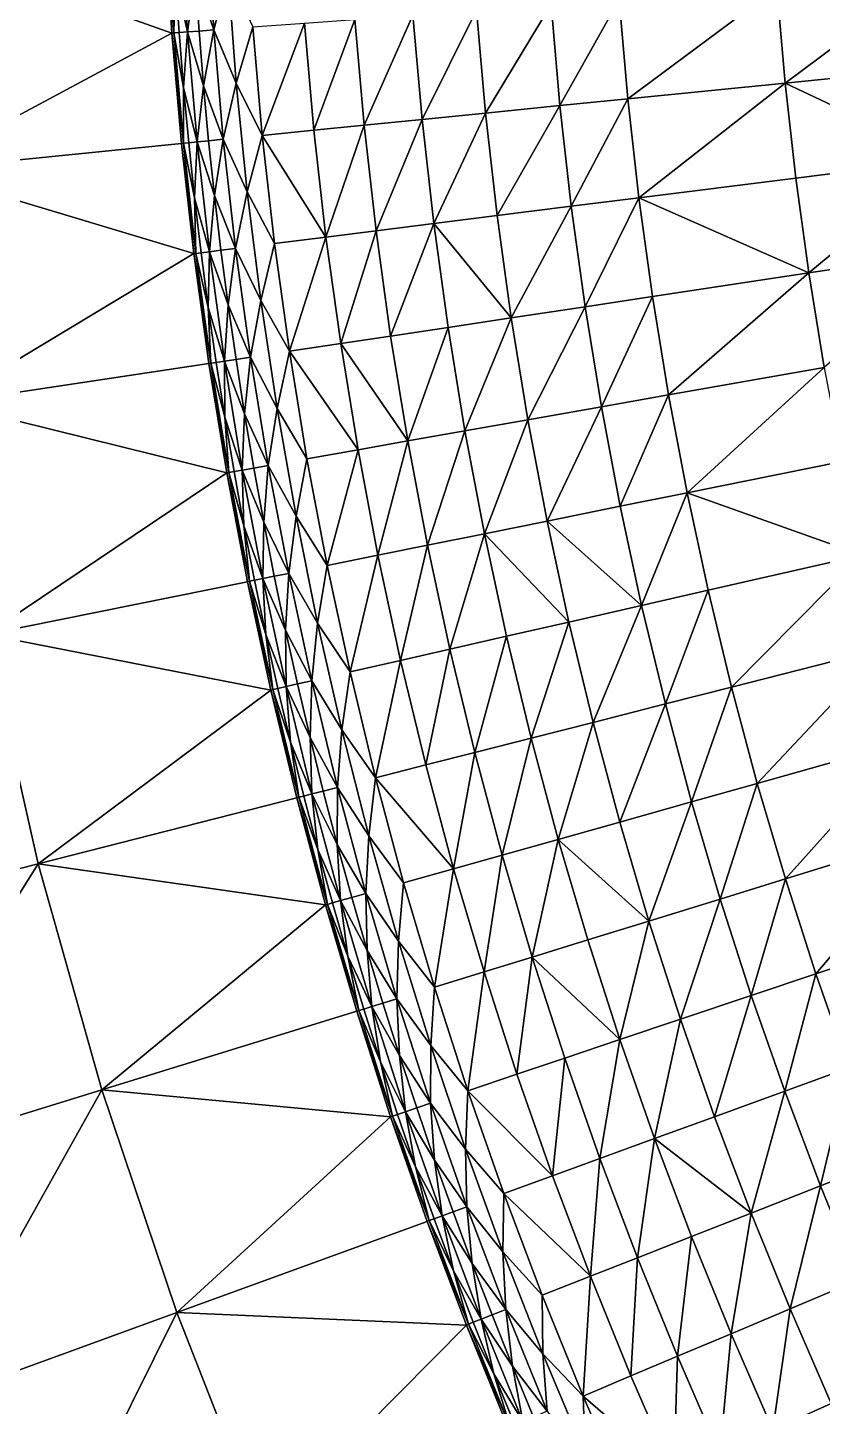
# Model space of a CAD drawing. Header units: millimetres. Extents: x -3250 to 8000, y -3250 to 3250.
# Drawn here: x -2574 to -2127, y -959 to -184 of the extents above; entities that cross this region are included whole.
import ezdxf

# ---------------------------------------------------------------- set-up
doc = ezdxf.new("R2010")
doc.units = ezdxf.units.MM
doc.header["$MEASUREMENT"] = 0
doc.layers.add('MESH_3D', color=2, linetype='CONTINUOUS')

msp = doc.modelspace()

# ---------------------------------------------------------------- linework, layer by layer
at = {"layer": 'MESH_3D'}
for points in [[(2150.48, 2436.79, 32500), (-3128.53, 880.23, 32500), (-2326.57, -2269.27, 32500)], [(2150.48, 2436.79, 32500), (-2326.57, -2269.27, 32500), (3105.61, 957.95, 32500)], [(3105.61, 957.95, 32500), (-2326.57, -2269.27, 32500), (-1962.36, -2590.68, 32500)], [(-3128.53, 880.23, 32500), (-2436.79, -2150.48, 32500), (-2326.57, -2269.27, 32500)], [(-3128.53, 880.23, 32500), (-2638.8, -1897.17, 32500), (-2436.79, -2150.48, 32500)], [(-2479.73, -154.77, -138.74), (-2473.18, -123.43, -171.85), (-2469.34, -185.05, -171.85)], [(-2461.28, -153.62, -205.25), (-2469.34, -185.05, -171.85), (-2473.18, -123.43, -171.85)], [(-2646.71, -132.09, 24200), (-2496.89, -124.61, 24000), (-2493.01, -186.83, 24000)], [(-2491.83, -186.74, -38.42), (-2496.89, -124.61), (-2495.71, -124.56, -38.42)], [(-2491.83, -186.74, -38.42), (-2493.01, -186.83), (-2496.89, -124.61)], [(-2496.89, -124.61, 24000), (-2496.89, -124.61), (-2493.01, -186.83)], [(-2493.01, -186.83, 24000), (-2496.89, -124.61, 24000), (-2493.01, -186.83)], [(-2491.01, -155.47, -71.93), (-2491.83, -186.74, -38.42), (-2495.71, -124.56, -38.42)], [(-2491.01, -155.47, -71.93), (-2488.03, -124.17, -105.25), (-2484.16, -186.16, -105.25)], [(-2479.73, -154.77, -138.74), (-2484.16, -186.16, -105.25), (-2488.03, -124.17, -105.25)], [(-2636.83, -263.85, 24200), (-2646.71, -132.09, 24200), (-2493.01, -186.83, 24000)], [(-2477.61, -185.67, -138.74), (-2484.16, -186.16, -105.25), (-2479.73, -154.77, -138.74)], [(-2477.61, -185.67, -138.74), (-2479.73, -154.77, -138.74), (-2469.34, -185.05, -171.85)], [(-2456.68, -214.93, -205.25), (-2469.34, -185.05, -171.85), (-2461.28, -153.62, -205.25)], [(-2456.68, -214.93, -205.25), (-2461.28, -153.62, -205.25), (-2447.36, -183.4, -238.11)], [(-2147.94, -214.93, -630.5), (-2152.64, -161.32, -630.5), (-2067.58, -154.94, -698.41)], [(-2147.94, -214.93, -630.5), (-2067.58, -154.94, -698.41), (-2063.07, -206.44, -698.41)], [(-2488.88, -186.52, -71.93), (-2491.83, -186.74, -38.42), (-2491.01, -155.47, -71.93)], [(-2488.88, -186.52, -71.93), (-2491.01, -155.47, -71.93), (-2484.16, -186.16, -105.25)], [(-2236.46, -223.79, -547.31), (-2241.34, -167.97, -547.31), (-2152.64, -161.32, -630.5)], [(-2236.46, -223.79, -547.31), (-2152.64, -161.32, -630.5), (-2147.94, -214.93, -630.5)], [(-2274.58, -227.61, -506.08), (-2279.55, -170.83, -506.08), (-2241.34, -167.97, -547.31)], [(-2274.58, -227.61, -506.08), (-2241.34, -167.97, -547.31), (-2236.46, -223.79, -547.31)], [(-2384.72, -238.63, -355.73), (-2389.93, -179.1, -355.73), (-2357.32, -176.66, -406.77)], [(-2384.72, -238.63, -355.73), (-2357.32, -176.66, -406.77), (-2352.18, -235.37, -406.77)], [(-2352.18, -235.37, -406.77), (-2357.32, -176.66, -406.77), (-2321.43, -173.97, -455.71)], [(-2352.18, -235.37, -406.77), (-2321.43, -173.97, -455.71), (-2316.37, -231.79, -455.71)], [(-2316.37, -231.79, -455.71), (-2321.43, -173.97, -455.71), (-2279.55, -170.83, -506.08)], [(-2316.37, -231.79, -455.71), (-2279.55, -170.83, -506.08), (-2274.58, -227.61, -506.08)], [(-2475.1, -216.54, -138.74), (-2484.16, -186.16, -105.25), (-2477.61, -185.67, -138.74)], [(-2475.1, -216.54, -138.74), (-2477.61, -185.67, -138.74), (-2469.34, -185.05, -171.85)], [(-2475.1, -216.54, -138.74), (-2469.34, -185.05, -171.85), (-2463.96, -246.56, -171.85)], [(-2456.68, -214.93, -205.25), (-2463.96, -246.56, -171.85), (-2469.34, -185.05, -171.85)], [(-2456.68, -214.93, -205.25), (-2447.36, -183.4, -238.11), (-2442.03, -244.36, -238.11)], [(-2442.03, -244.36, -238.11), (-2447.36, -183.4, -238.11), (-2418.25, -181.22, -303.82)], [(-2442.03, -244.36, -238.11), (-2418.25, -181.22, -303.82), (-2412.98, -241.46, -303.82)], [(-2412.98, -241.46, -303.82), (-2418.25, -181.22, -303.82), (-2389.93, -179.1, -355.73)], [(-2412.98, -241.46, -303.82), (-2389.93, -179.1, -355.73), (-2384.72, -238.63, -355.73)], [(-2636.83, -263.85, 24200), (-2493.01, -186.83, 24000), (-2487.58, -248.92, 24000)], [(-2486.4, -248.8, -38.42), (-2493.01, -186.83), (-2491.83, -186.74, -38.42)], [(-2486.4, -248.8, -38.42), (-2487.58, -248.92), (-2493.01, -186.83)], [(-2487.58, -248.92, 24000), (-2493.01, -186.83), (-2487.58, -248.92)], [(-2487.58, -248.92, 24000), (-2493.01, -186.83, 24000), (-2493.01, -186.83)], [(-2486.36, -217.53, -71.93), (-2491.83, -186.74, -38.42), (-2488.88, -186.52, -71.93)], [(-2486.36, -217.53, -71.93), (-2486.4, -248.8, -38.42), (-2491.83, -186.74, -38.42)], [(-2486.36, -217.53, -71.93), (-2488.88, -186.52, -71.93), (-2484.16, -186.16, -105.25)], [(-2486.36, -217.53, -71.93), (-2484.16, -186.16, -105.25), (-2478.74, -248.04, -105.25)], [(-2475.1, -216.54, -138.74), (-2478.74, -248.04, -105.25), (-2484.16, -186.16, -105.25)], [(-2147.94, -214.93, -630.5), (-2063.07, -206.44, -698.41), (-2057.28, -257.81, -698.41)], [(-2472.21, -247.38, -138.74), (-2478.74, -248.04, -105.25), (-2475.1, -216.54, -138.74)], [(-2472.21, -247.38, -138.74), (-2475.1, -216.54, -138.74), (-2463.96, -246.56, -171.85)], [(-2450.56, -276.11, -205.25), (-2463.96, -246.56, -171.85), (-2456.68, -214.93, -205.25)], [(-2450.56, -276.11, -205.25), (-2456.68, -214.93, -205.25), (-2442.03, -244.36, -238.11)], [(-2230.18, -279.48, -547.31), (-2236.46, -223.79, -547.31), (-2147.94, -214.93, -630.5)], [(-2230.18, -279.48, -547.31), (-2147.94, -214.93, -630.5), (-2141.92, -268.42, -630.5)], [(-2141.92, -268.42, -630.5), (-2147.94, -214.93, -630.5), (-2057.28, -257.81, -698.41)], [(-2483.45, -248.51, -71.93), (-2486.4, -248.8, -38.42), (-2486.36, -217.53, -71.93)], [(-2483.45, -248.51, -71.93), (-2486.36, -217.53, -71.93), (-2478.74, -248.04, -105.25)], [(-2268.2, -284.24, -506.08), (-2274.58, -227.61, -506.08), (-2236.46, -223.79, -547.31)], [(-2268.2, -284.24, -506.08), (-2236.46, -223.79, -547.31), (-2230.18, -279.48, -547.31)], [(-2345.58, -293.94, -406.77), (-2352.18, -235.37, -406.77), (-2316.37, -231.79, -455.71)], [(-2345.58, -293.94, -406.77), (-2316.37, -231.79, -455.71), (-2309.87, -289.46, -455.71)], [(-2309.87, -289.46, -455.71), (-2316.37, -231.79, -455.71), (-2274.58, -227.61, -506.08)], [(-2309.87, -289.46, -455.71), (-2274.58, -227.61, -506.08), (-2268.2, -284.24, -506.08)], [(-2406.21, -301.54, -303.82), (-2412.98, -241.46, -303.82), (-2384.72, -238.63, -355.73)], [(-2406.21, -301.54, -303.82), (-2384.72, -238.63, -355.73), (-2378.03, -298.01, -355.73)], [(-2378.03, -298.01, -355.73), (-2384.72, -238.63, -355.73), (-2352.18, -235.37, -406.77)], [(-2378.03, -298.01, -355.73), (-2352.18, -235.37, -406.77), (-2345.58, -293.94, -406.77)], [(-2480.16, -279.45, -71.93), (-2483.45, -248.51, -71.93), (-2478.74, -248.04, -105.25)], [(-2480.16, -279.45, -71.93), (-2478.74, -248.04, -105.25), (-2471.79, -309.76, -105.25)], [(-2468.93, -278.18, -138.74), (-2478.74, -248.04, -105.25), (-2472.21, -247.38, -138.74)], [(-2468.93, -278.18, -138.74), (-2471.79, -309.76, -105.25), (-2478.74, -248.04, -105.25)], [(-2468.93, -278.18, -138.74), (-2472.21, -247.38, -138.74), (-2463.96, -246.56, -171.85)], [(-2468.93, -278.18, -138.74), (-2463.96, -246.56, -171.85), (-2457.04, -307.91, -171.85)], [(-2450.56, -276.11, -205.25), (-2457.04, -307.91, -171.85), (-2463.96, -246.56, -171.85)], [(-2450.56, -276.11, -205.25), (-2442.03, -244.36, -238.11), (-2435.18, -305.17, -238.11)], [(-2442.03, -244.36, -238.11), (-2412.98, -241.46, -303.82), (-2406.21, -301.54, -303.82)], [(-2435.18, -305.17, -238.11), (-2442.03, -244.36, -238.11), (-2406.21, -301.54, -303.82)], [(-2636.83, -263.85, 24200), (-2487.58, -248.92, 24000), (-2480.6, -310.86, 24000)], [(-2486.4, -248.8, -38.42), (-2480.6, -310.86), (-2487.58, -248.92)], [(-2480.6, -310.86, 24000), (-2487.58, -248.92), (-2480.6, -310.86)], [(-2480.6, -310.86, 24000), (-2487.58, -248.92, 24000), (-2487.58, -248.92)], [(-2480.16, -279.45, -71.93), (-2486.4, -248.8, -38.42), (-2483.45, -248.51, -71.93)], [(-2479.43, -310.71, -38.42), (-2480.6, -310.86), (-2486.4, -248.8, -38.42)], [(-2480.16, -279.45, -71.93), (-2479.43, -310.71, -38.42), (-2486.4, -248.8, -38.42)], [(-2134.56, -321.73, -630.5), (-2141.92, -268.42, -630.5), (-2057.28, -257.81, -698.41)], [(-2134.56, -321.73, -630.5), (-2057.28, -257.81, -698.41), (-2050.22, -309.02, -698.41)], [(-2620.4, -394.96, 24200), (-2636.83, -263.85, 24200), (-2480.6, -310.86, 24000)], [(-2230.18, -279.48, -547.31), (-2141.92, -268.42, -630.5), (-2134.56, -321.73, -630.5)], [(-2465.27, -308.94, -138.74), (-2471.79, -309.76, -105.25), (-2468.93, -278.18, -138.74)], [(-2465.27, -308.94, -138.74), (-2468.93, -278.18, -138.74), (-2457.04, -307.91, -171.85)], [(-2442.91, -337.12, -205.25), (-2457.04, -307.91, -171.85), (-2450.56, -276.11, -205.25)], [(-2442.91, -337.12, -205.25), (-2450.56, -276.11, -205.25), (-2435.18, -305.17, -238.11)], [(-2476.49, -310.34, -71.93), (-2480.16, -279.45, -71.93), (-2471.79, -309.76, -105.25)], [(-2476.49, -310.34, -71.93), (-2479.43, -310.71, -38.42), (-2480.16, -279.45, -71.93)], [(-2301.94, -346.96, -455.71), (-2309.87, -289.46, -455.71), (-2268.2, -284.24, -506.08)], [(-2301.94, -346.96, -455.71), (-2268.2, -284.24, -506.08), (-2260.41, -340.7, -506.08)], [(-2260.41, -340.7, -506.08), (-2268.2, -284.24, -506.08), (-2230.18, -279.48, -547.31)], [(-2260.41, -340.7, -506.08), (-2230.18, -279.48, -547.31), (-2222.52, -334.99, -547.31)], [(-2222.52, -334.99, -547.31), (-2230.18, -279.48, -547.31), (-2134.56, -321.73, -630.5)], [(-2369.86, -357.2, -355.73), (-2378.03, -298.01, -355.73), (-2345.58, -293.94, -406.77)], [(-2369.86, -357.2, -355.73), (-2345.58, -293.94, -406.77), (-2337.52, -352.33, -406.77)], [(-2345.58, -293.94, -406.77), (-2309.87, -289.46, -455.71), (-2301.94, -346.96, -455.71)], [(-2337.52, -352.33, -406.77), (-2345.58, -293.94, -406.77), (-2301.94, -346.96, -455.71)], [(-2426.81, -365.78, -238.11), (-2435.18, -305.17, -238.11), (-2406.21, -301.54, -303.82)], [(-2426.81, -365.78, -238.11), (-2406.21, -301.54, -303.82), (-2397.94, -361.43, -303.82)], [(-2397.94, -361.43, -303.82), (-2406.21, -301.54, -303.82), (-2378.03, -298.01, -355.73)], [(-2397.94, -361.43, -303.82), (-2378.03, -298.01, -355.73), (-2369.86, -357.2, -355.73)], [(-2472.43, -341.19, -71.93), (-2476.49, -310.34, -71.93), (-2471.79, -309.76, -105.25)], [(-2472.43, -341.19, -71.93), (-2471.79, -309.76, -105.25), (-2463.3, -371.28, -105.25)], [(-2461.23, -339.65, -138.74), (-2471.79, -309.76, -105.25), (-2465.27, -308.94, -138.74)], [(-2461.23, -339.65, -138.74), (-2463.3, -371.28, -105.25), (-2471.79, -309.76, -105.25)], [(-2461.23, -339.65, -138.74), (-2465.27, -308.94, -138.74), (-2457.04, -307.91, -171.85)], [(-2461.23, -339.65, -138.74), (-2457.04, -307.91, -171.85), (-2448.6, -369.07, -171.85)], [(-2442.91, -337.12, -205.25), (-2448.6, -369.07, -171.85), (-2457.04, -307.91, -171.85)], [(-2442.91, -337.12, -205.25), (-2435.18, -305.17, -238.11), (-2426.81, -365.78, -238.11)], [(-2125.88, -374.85, -630.5), (-2134.56, -321.73, -630.5), (-2050.22, -309.02, -698.41)], [(-2620.4, -394.96, 24200), (-2480.6, -310.86, 24000), (-2472.08, -372.61, 24000)], [(-2470.91, -372.43, -38.42), (-2480.6, -310.86), (-2479.43, -310.71, -38.42)], [(-2470.91, -372.43, -38.42), (-2472.08, -372.61), (-2480.6, -310.86)], [(-2472.08, -372.61, 24000), (-2480.6, -310.86), (-2472.08, -372.61)], [(-2472.08, -372.61, 24000), (-2480.6, -310.86, 24000), (-2480.6, -310.86)], [(-2472.43, -341.19, -71.93), (-2479.43, -310.71, -38.42), (-2476.49, -310.34, -71.93)], [(-2472.43, -341.19, -71.93), (-2470.91, -372.43, -38.42), (-2479.43, -310.71, -38.42)], [(-2213.48, -390.3, -547.31), (-2222.52, -334.99, -547.31), (-2134.56, -321.73, -630.5)], [(-2213.48, -390.3, -547.31), (-2134.56, -321.73, -630.5), (-2125.88, -374.85, -630.5)], [(-2456.8, -370.3, -138.74), (-2463.3, -371.28, -105.25), (-2461.23, -339.65, -138.74)], [(-2456.8, -370.3, -138.74), (-2461.23, -339.65, -138.74), (-2448.6, -369.07, -171.85)], [(-2433.75, -397.92, -205.25), (-2448.6, -369.07, -171.85), (-2442.91, -337.12, -205.25)], [(-2433.75, -397.92, -205.25), (-2442.91, -337.12, -205.25), (-2426.81, -365.78, -238.11)], [(-2292.57, -404.24, -455.71), (-2301.94, -346.96, -455.71), (-2260.41, -340.7, -506.08)], [(-2292.57, -404.24, -455.71), (-2260.41, -340.7, -506.08), (-2251.21, -396.95, -506.08)], [(-2251.21, -396.95, -506.08), (-2260.41, -340.7, -506.08), (-2222.52, -334.99, -547.31)], [(-2251.21, -396.95, -506.08), (-2222.52, -334.99, -547.31), (-2213.48, -390.3, -547.31)], [(-2467.98, -371.99, -71.93), (-2470.91, -372.43, -38.42), (-2472.43, -341.19, -71.93)], [(-2467.98, -371.99, -71.93), (-2472.43, -341.19, -71.93), (-2463.3, -371.28, -105.25)], [(-2328.01, -410.49, -406.77), (-2337.52, -352.33, -406.77), (-2301.94, -346.96, -455.71)], [(-2328.01, -410.49, -406.77), (-2301.94, -346.96, -455.71), (-2292.57, -404.24, -455.71)], [(-2360.22, -416.17, -355.73), (-2369.86, -357.2, -355.73), (-2337.52, -352.33, -406.77)], [(-2360.22, -416.17, -355.73), (-2337.52, -352.33, -406.77), (-2328.01, -410.49, -406.77)], [(-2426.81, -365.78, -238.11), (-2397.94, -361.43, -303.82), (-2388.19, -421.1, -303.82)], [(-2397.94, -361.43, -303.82), (-2369.86, -357.2, -355.73), (-2360.22, -416.17, -355.73)], [(-2388.19, -421.1, -303.82), (-2397.94, -361.43, -303.82), (-2360.22, -416.17, -355.73)], [(-2463.15, -402.73, -71.93), (-2470.91, -372.43, -38.42), (-2467.98, -371.99, -71.93)], [(-2463.15, -402.73, -71.93), (-2467.98, -371.99, -71.93), (-2463.3, -371.28, -105.25)], [(-2451.99, -400.9, -138.74), (-2463.3, -371.28, -105.25), (-2456.8, -370.3, -138.74)], [(-2451.99, -400.9, -138.74), (-2453.28, -432.58, -105.25), (-2463.3, -371.28, -105.25)], [(-2463.15, -402.73, -71.93), (-2463.3, -371.28, -105.25), (-2453.28, -432.58, -105.25)], [(-2451.99, -400.9, -138.74), (-2456.8, -370.3, -138.74), (-2448.6, -369.07, -171.85)], [(-2451.99, -400.9, -138.74), (-2448.6, -369.07, -171.85), (-2438.64, -430, -171.85)], [(-2433.75, -397.92, -205.25), (-2438.64, -430, -171.85), (-2448.6, -369.07, -171.85)], [(-2433.75, -397.92, -205.25), (-2426.81, -365.78, -238.11), (-2416.94, -426.17, -238.11)], [(-2416.94, -426.17, -238.11), (-2426.81, -365.78, -238.11), (-2388.19, -421.1, -303.82)], [(-2620.4, -394.96, 24200), (-2472.08, -372.61, 24000), (-2462.02, -434.12, 24000)], [(-2460.86, -433.92, -38.42), (-2472.08, -372.61), (-2470.91, -372.43, -38.42)], [(-2460.86, -433.92, -38.42), (-2462.02, -434.12), (-2472.08, -372.61)], [(-2462.02, -434.12, 24000), (-2472.08, -372.61), (-2462.02, -434.12)], [(-2462.02, -434.12, 24000), (-2472.08, -372.61, 24000), (-2472.08, -372.61)], [(-2463.15, -402.73, -71.93), (-2460.86, -433.92, -38.42), (-2470.91, -372.43, -38.42)], [(-2203.06, -445.36, -547.31), (-2213.48, -390.3, -547.31), (-2125.88, -374.85, -630.5)], [(-2203.06, -445.36, -547.31), (-2125.88, -374.85, -630.5), (-2115.87, -427.73, -630.5)], [(-2597.46, -525.09, 24200), (-2620.4, -394.96, 24200), (-2462.02, -434.12, 24000)], [(-2240.62, -452.95, -506.08), (-2251.21, -396.95, -506.08), (-2213.48, -390.3, -547.31)], [(-2240.62, -452.95, -506.08), (-2213.48, -390.3, -547.31), (-2203.06, -445.36, -547.31)], [(-2457.94, -433.4, -71.93), (-2460.86, -433.92, -38.42), (-2463.15, -402.73, -71.93)], [(-2457.94, -433.4, -71.93), (-2463.15, -402.73, -71.93), (-2453.28, -432.58, -105.25)], [(-2446.81, -431.44, -138.74), (-2453.28, -432.58, -105.25), (-2451.99, -400.9, -138.74)], [(-2446.81, -431.44, -138.74), (-2451.99, -400.9, -138.74), (-2438.64, -430, -171.85)], [(-2423.07, -458.47, -205.25), (-2438.64, -430, -171.85), (-2433.75, -397.92, -205.25)], [(-2423.07, -458.47, -205.25), (-2433.75, -397.92, -205.25), (-2416.94, -426.17, -238.11)], [(-2281.78, -461.27, -455.71), (-2292.57, -404.24, -455.71), (-2251.21, -396.95, -506.08)], [(-2281.78, -461.27, -455.71), (-2251.21, -396.95, -506.08), (-2240.62, -452.95, -506.08)], [(-2349.11, -474.88, -355.73), (-2360.22, -416.17, -355.73), (-2328.01, -410.49, -406.77)], [(-2349.11, -474.88, -355.73), (-2328.01, -410.49, -406.77), (-2317.06, -468.4, -406.77)], [(-2317.06, -468.4, -406.77), (-2328.01, -410.49, -406.77), (-2292.57, -404.24, -455.71)], [(-2317.06, -468.4, -406.77), (-2292.57, -404.24, -455.71), (-2281.78, -461.27, -455.71)], [(-2376.95, -480.51, -303.82), (-2388.19, -421.1, -303.82), (-2360.22, -416.17, -355.73)], [(-2376.95, -480.51, -303.82), (-2360.22, -416.17, -355.73), (-2349.11, -474.88, -355.73)], [(-2423.07, -458.47, -205.25), (-2416.94, -426.17, -238.11), (-2405.56, -486.3, -238.11)], [(-2405.56, -486.3, -238.11), (-2416.94, -426.17, -238.11), (-2388.19, -421.1, -303.82)], [(-2405.56, -486.3, -238.11), (-2388.19, -421.1, -303.82), (-2376.95, -480.51, -303.82)], [(-2597.46, -525.09, 24200), (-2462.02, -434.12, 24000), (-2450.43, -495.37, 24000)], [(-2449.27, -495.13, -38.42), (-2462.02, -434.12), (-2460.86, -433.92, -38.42)], [(-2449.27, -495.13, -38.42), (-2450.43, -495.37), (-2462.02, -434.12)], [(-2450.43, -495.37, 24000), (-2462.02, -434.12), (-2450.43, -495.37)], [(-2450.43, -495.37, 24000), (-2462.02, -434.12, 24000), (-2462.02, -434.12)], [(-2452.35, -464.01, -71.93), (-2460.86, -433.92, -38.42), (-2457.94, -433.4, -71.93)], [(-2452.35, -464.01, -71.93), (-2449.27, -495.13, -38.42), (-2460.86, -433.92, -38.42)], [(-2452.35, -464.01, -71.93), (-2457.94, -433.4, -71.93), (-2453.28, -432.58, -105.25)], [(-2441.24, -461.91, -138.74), (-2453.28, -432.58, -105.25), (-2446.81, -431.44, -138.74)], [(-2441.24, -461.91, -138.74), (-2441.73, -493.61, -105.25), (-2453.28, -432.58, -105.25)], [(-2452.35, -464.01, -71.93), (-2453.28, -432.58, -105.25), (-2441.73, -493.61, -105.25)], [(-2441.24, -461.91, -138.74), (-2446.81, -431.44, -138.74), (-2438.64, -430, -171.85)], [(-2441.24, -461.91, -138.74), (-2438.64, -430, -171.85), (-2427.16, -490.66, -171.85)], [(-2423.07, -458.47, -205.25), (-2427.16, -490.66, -171.85), (-2438.64, -430, -171.85)], [(-2203.06, -445.36, -547.31), (-2115.87, -427.73, -630.5), (-2104.55, -480.35, -630.5)], [(-2228.63, -508.67, -506.08), (-2240.62, -452.95, -506.08), (-2203.06, -445.36, -547.31)], [(-2228.63, -508.67, -506.08), (-2203.06, -445.36, -547.31), (-2191.27, -500.14, -547.31)], [(-2191.27, -500.14, -547.31), (-2203.06, -445.36, -547.31), (-2104.55, -480.35, -630.5)], [(-2281.78, -461.27, -455.71), (-2240.62, -452.95, -506.08), (-2228.63, -508.67, -506.08)], [(-2446.37, -494.54, -71.93), (-2452.35, -464.01, -71.93), (-2441.73, -493.61, -105.25)], [(-2446.37, -494.54, -71.93), (-2449.27, -495.13, -38.42), (-2452.35, -464.01, -71.93)], [(-2435.29, -492.3, -138.74), (-2441.73, -493.61, -105.25), (-2441.24, -461.91, -138.74)], [(-2435.29, -492.3, -138.74), (-2441.24, -461.91, -138.74), (-2427.16, -490.66, -171.85)], [(-2410.89, -518.74, -205.25), (-2427.16, -490.66, -171.85), (-2423.07, -458.47, -205.25)], [(-2410.89, -518.74, -205.25), (-2423.07, -458.47, -205.25), (-2405.56, -486.3, -238.11)], [(-2317.06, -468.4, -406.77), (-2281.78, -461.27, -455.71), (-2269.57, -518.02, -455.71)], [(-2269.57, -518.02, -455.71), (-2281.78, -461.27, -455.71), (-2228.63, -508.67, -506.08)], [(-2336.54, -533.3, -355.73), (-2349.11, -474.88, -355.73), (-2317.06, -468.4, -406.77)], [(-2336.54, -533.3, -355.73), (-2317.06, -468.4, -406.77), (-2304.66, -526.02, -406.77)], [(-2304.66, -526.02, -406.77), (-2317.06, -468.4, -406.77), (-2269.57, -518.02, -455.71)], [(-2392.69, -546.12, -238.11), (-2405.56, -486.3, -238.11), (-2376.95, -480.51, -303.82)], [(-2392.69, -546.12, -238.11), (-2376.95, -480.51, -303.82), (-2364.23, -539.62, -303.82)], [(-2364.23, -539.62, -303.82), (-2376.95, -480.51, -303.82), (-2349.11, -474.88, -355.73)], [(-2364.23, -539.62, -303.82), (-2349.11, -474.88, -355.73), (-2336.54, -533.3, -355.73)], [(-2178.12, -554.62, -547.31), (-2191.27, -500.14, -547.31), (-2104.55, -480.35, -630.5)], [(-2178.12, -554.62, -547.31), (-2104.55, -480.35, -630.5), (-2091.92, -532.67, -630.5)], [(-2410.89, -518.74, -205.25), (-2405.56, -486.3, -238.11), (-2392.69, -546.12, -238.11)], [(-2597.46, -525.09, 24200), (-2450.43, -495.37, 24000), (-2437.32, -556.3, 24000)], [(-2436.17, -556.04, -38.42), (-2450.43, -495.37), (-2449.27, -495.13, -38.42)], [(-2436.17, -556.04, -38.42), (-2437.32, -556.3), (-2450.43, -495.37)], [(-2437.32, -556.3, 24000), (-2450.43, -495.37), (-2437.32, -556.3)], [(-2437.32, -556.3, 24000), (-2450.43, -495.37, 24000), (-2450.43, -495.37)], [(-2440.01, -525, -71.93), (-2449.27, -495.13, -38.42), (-2446.37, -494.54, -71.93)], [(-2440.01, -525, -71.93), (-2436.17, -556.04, -38.42), (-2449.27, -495.13, -38.42)], [(-2440.01, -525, -71.93), (-2446.37, -494.54, -71.93), (-2441.73, -493.61, -105.25)], [(-2428.96, -522.63, -138.74), (-2441.73, -493.61, -105.25), (-2435.29, -492.3, -138.74)], [(-2428.96, -522.63, -138.74), (-2428.66, -554.33, -105.25), (-2441.73, -493.61, -105.25)], [(-2440.01, -525, -71.93), (-2441.73, -493.61, -105.25), (-2428.66, -554.33, -105.25)], [(-2428.96, -522.63, -138.74), (-2435.29, -492.3, -138.74), (-2427.16, -490.66, -171.85)], [(-2428.96, -522.63, -138.74), (-2427.16, -490.66, -171.85), (-2414.18, -551.02, -171.85)], [(-2410.89, -518.74, -205.25), (-2414.18, -551.02, -171.85), (-2427.16, -490.66, -171.85)], [(-2215.25, -564.07, -506.08), (-2228.63, -508.67, -506.08), (-2191.27, -500.14, -547.31)], [(-2215.25, -564.07, -506.08), (-2191.27, -500.14, -547.31), (-2178.12, -554.62, -547.31)], [(-2255.95, -574.44, -455.71), (-2269.57, -518.02, -455.71), (-2228.63, -508.67, -506.08)], [(-2255.95, -574.44, -455.71), (-2228.63, -508.67, -506.08), (-2215.25, -564.07, -506.08)], [(-2397.21, -578.68, -205.25), (-2414.18, -551.02, -171.85), (-2410.89, -518.74, -205.25)], [(-2397.21, -578.68, -205.25), (-2410.89, -518.74, -205.25), (-2392.69, -546.12, -238.11)], [(-2290.83, -583.32, -406.77), (-2304.66, -526.02, -406.77), (-2269.57, -518.02, -455.71)], [(-2290.83, -583.32, -406.77), (-2269.57, -518.02, -455.71), (-2255.95, -574.44, -455.71)], [(-2713.42, -690.92, 24400), (-2597.46, -525.09, 24200), (-2568.05, -653.91, 24200)], [(-2568.05, -653.91, 24200), (-2597.46, -525.09, 24200), (-2437.32, -556.3, 24000)], [(-2433.28, -555.38, -71.93), (-2440.01, -525, -71.93), (-2428.66, -554.33, -105.25)], [(-2433.28, -555.38, -71.93), (-2436.17, -556.04, -38.42), (-2440.01, -525, -71.93)], [(-2422.26, -552.86, -138.74), (-2428.96, -522.63, -138.74), (-2414.18, -551.02, -171.85)], [(-2422.26, -552.86, -138.74), (-2428.66, -554.33, -105.25), (-2428.96, -522.63, -138.74)], [(-2322.52, -591.39, -355.73), (-2336.54, -533.3, -355.73), (-2304.66, -526.02, -406.77)], [(-2322.52, -591.39, -355.73), (-2304.66, -526.02, -406.77), (-2290.83, -583.32, -406.77)], [(-2350.04, -598.39, -303.82), (-2364.23, -539.62, -303.82), (-2336.54, -533.3, -355.73)], [(-2350.04, -598.39, -303.82), (-2336.54, -533.3, -355.73), (-2322.52, -591.39, -355.73)], [(-2163.62, -608.75, -547.31), (-2178.12, -554.62, -547.31), (-2091.92, -532.67, -630.5)], [(-2163.62, -608.75, -547.31), (-2091.92, -532.67, -630.5), (-2077.99, -584.66, -630.5)], [(-2378.33, -605.6, -238.11), (-2392.69, -546.12, -238.11), (-2364.23, -539.62, -303.82)], [(-2378.33, -605.6, -238.11), (-2364.23, -539.62, -303.82), (-2350.04, -598.39, -303.82)], [(-2397.21, -578.68, -205.25), (-2392.69, -546.12, -238.11), (-2378.33, -605.6, -238.11)], [(-2568.05, -653.91, 24200), (-2437.32, -556.3, 24000), (-2422.69, -616.89, 24000)], [(-2421.55, -616.6, -38.42), (-2437.32, -556.3), (-2436.17, -556.04, -38.42)], [(-2421.55, -616.6, -38.42), (-2422.69, -616.89), (-2437.32, -556.3)], [(-2437.32, -556.3, 24000), (-2437.32, -556.3), (-2422.69, -616.89)], [(-2422.69, -616.89, 24000), (-2437.32, -556.3, 24000), (-2422.69, -616.89)], [(-2426.17, -585.67, -71.93), (-2436.17, -556.04, -38.42), (-2433.28, -555.38, -71.93)], [(-2426.17, -585.67, -71.93), (-2421.55, -616.6, -38.42), (-2436.17, -556.04, -38.42)], [(-2426.17, -585.67, -71.93), (-2433.28, -555.38, -71.93), (-2428.66, -554.33, -105.25)], [(-2415.18, -583.02, -138.74), (-2428.66, -554.33, -105.25), (-2422.26, -552.86, -138.74)], [(-2415.18, -583.02, -138.74), (-2414.09, -614.7, -105.25), (-2428.66, -554.33, -105.25)], [(-2426.17, -585.67, -71.93), (-2428.66, -554.33, -105.25), (-2414.09, -614.7, -105.25)], [(-2415.18, -583.02, -138.74), (-2422.26, -552.86, -138.74), (-2414.18, -551.02, -171.85)], [(-2415.18, -583.02, -138.74), (-2414.18, -551.02, -171.85), (-2399.69, -611.04, -171.85)], [(-2397.21, -578.68, -205.25), (-2399.69, -611.04, -171.85), (-2414.18, -551.02, -171.85)], [(-2200.5, -619.13, -506.08), (-2215.25, -564.07, -506.08), (-2178.12, -554.62, -547.31)], [(-2200.5, -619.13, -506.08), (-2178.12, -554.62, -547.31), (-2163.62, -608.75, -547.31)], [(-2240.93, -630.5, -455.71), (-2255.95, -574.44, -455.71), (-2215.25, -564.07, -506.08)], [(-2240.93, -630.5, -455.71), (-2215.25, -564.07, -506.08), (-2200.5, -619.13, -506.08)], [(-2382.04, -638.26, -205.25), (-2399.69, -611.04, -171.85), (-2397.21, -578.68, -205.25)], [(-2382.04, -638.26, -205.25), (-2397.21, -578.68, -205.25), (-2378.33, -605.6, -238.11)], [(-2275.57, -640.25, -406.77), (-2290.83, -583.32, -406.77), (-2255.95, -574.44, -455.71)], [(-2275.57, -640.25, -406.77), (-2255.95, -574.44, -455.71), (-2240.93, -630.5, -455.71)], [(-2418.68, -615.87, -71.93), (-2426.17, -585.67, -71.93), (-2414.09, -614.7, -105.25)], [(-2418.68, -615.87, -71.93), (-2421.55, -616.6, -38.42), (-2426.17, -585.67, -71.93)], [(-2407.72, -613.08, -138.74), (-2414.09, -614.7, -105.25), (-2415.18, -583.02, -138.74)], [(-2407.72, -613.08, -138.74), (-2415.18, -583.02, -138.74), (-2399.69, -611.04, -171.85)], [(-2307.05, -649.1, -355.73), (-2322.52, -591.39, -355.73), (-2290.83, -583.32, -406.77)], [(-2307.05, -649.1, -355.73), (-2290.83, -583.32, -406.77), (-2275.57, -640.25, -406.77)], [(-2147.77, -662.5, -547.31), (-2163.62, -608.75, -547.31), (-2077.99, -584.66, -630.5)], [(-2147.77, -662.5, -547.31), (-2077.99, -584.66, -630.5), (-2062.77, -636.28, -630.5)], [(-2334.39, -656.8, -303.82), (-2350.04, -598.39, -303.82), (-2322.52, -591.39, -355.73)], [(-2334.39, -656.8, -303.82), (-2322.52, -591.39, -355.73), (-2307.05, -649.1, -355.73)], [(-2378.33, -605.6, -238.11), (-2350.04, -598.39, -303.82), (-2334.39, -656.8, -303.82)], [(-2399.89, -643.05, -138.74), (-2407.72, -613.08, -138.74), (-2399.69, -611.04, -171.85)], [(-2399.89, -643.05, -138.74), (-2399.69, -611.04, -171.85), (-2383.71, -670.67, -171.85)], [(-2382.04, -638.26, -205.25), (-2383.71, -670.67, -171.85), (-2399.69, -611.04, -171.85)], [(-2382.04, -638.26, -205.25), (-2378.33, -605.6, -238.11), (-2362.5, -664.7, -238.11)], [(-2362.5, -664.7, -238.11), (-2378.33, -605.6, -238.11), (-2334.39, -656.8, -303.82)], [(-2184.38, -673.79, -506.08), (-2200.5, -619.13, -506.08), (-2163.62, -608.75, -547.31)], [(-2184.38, -673.79, -506.08), (-2163.62, -608.75, -547.31), (-2147.77, -662.5, -547.31)], [(-2568.05, -653.91, 24200), (-2422.69, -616.89, 24000), (-2406.56, -677.1, 24000)], [(-2405.42, -676.78, -38.42), (-2422.69, -616.89), (-2421.55, -616.6, -38.42)], [(-2405.42, -676.78, -38.42), (-2406.56, -677.1), (-2422.69, -616.89)], [(-2422.69, -616.89, 24000), (-2422.69, -616.89), (-2406.56, -677.1)], [(-2406.56, -677.1, 24000), (-2422.69, -616.89, 24000), (-2406.56, -677.1)], [(-2410.81, -645.98, -71.93), (-2421.55, -616.6, -38.42), (-2418.68, -615.87, -71.93)], [(-2410.81, -645.98, -71.93), (-2405.42, -676.78, -38.42), (-2421.55, -616.6, -38.42)], [(-2410.81, -645.98, -71.93), (-2418.68, -615.87, -71.93), (-2414.09, -614.7, -105.25)], [(-2399.89, -643.05, -138.74), (-2414.09, -614.7, -105.25), (-2407.72, -613.08, -138.74)], [(-2399.89, -643.05, -138.74), (-2398.01, -674.7, -105.25), (-2414.09, -614.7, -105.25)], [(-2410.81, -645.98, -71.93), (-2414.09, -614.7, -105.25), (-2398.01, -674.7, -105.25)], [(-2224.52, -686.17, -455.71), (-2240.93, -630.5, -455.71), (-2200.5, -619.13, -506.08)], [(-2224.52, -686.17, -455.71), (-2200.5, -619.13, -506.08), (-2184.38, -673.79, -506.08)], [(-2275.57, -640.25, -406.77), (-2240.93, -630.5, -455.71), (-2224.52, -686.17, -455.71)], [(-2391.69, -672.92, -138.74), (-2398.01, -674.7, -105.25), (-2399.89, -643.05, -138.74)], [(-2391.69, -672.92, -138.74), (-2399.89, -643.05, -138.74), (-2383.71, -670.67, -171.85)], [(-2365.38, -697.45, -205.25), (-2383.71, -670.67, -171.85), (-2382.04, -638.26, -205.25)], [(-2365.38, -697.45, -205.25), (-2382.04, -638.26, -205.25), (-2362.5, -664.7, -238.11)], [(-2290.15, -706.42, -355.73), (-2307.05, -649.1, -355.73), (-2275.57, -640.25, -406.77)], [(-2290.15, -706.42, -355.73), (-2275.57, -640.25, -406.77), (-2258.9, -696.78, -406.77)], [(-2258.9, -696.78, -406.77), (-2275.57, -640.25, -406.77), (-2224.52, -686.17, -455.71)], [(-2130.58, -715.84, -547.31), (-2147.77, -662.5, -547.31), (-2062.77, -636.28, -630.5)], [(-2130.58, -715.84, -547.31), (-2062.77, -636.28, -630.5), (-2046.26, -687.51, -630.5)], [(-2402.57, -675.98, -71.93), (-2405.42, -676.78, -38.42), (-2410.81, -645.98, -71.93)], [(-2402.57, -675.98, -71.93), (-2410.81, -645.98, -71.93), (-2398.01, -674.7, -105.25)], [(-2317.29, -714.79, -303.82), (-2334.39, -656.8, -303.82), (-2307.05, -649.1, -355.73)], [(-2317.29, -714.79, -303.82), (-2307.05, -649.1, -355.73), (-2290.15, -706.42, -355.73)], [(-2675.6, -825.31, 24400), (-2713.42, -690.92, 24400), (-2568.05, -653.91, 24200)], [(-2675.6, -825.31, 24400), (-2568.05, -653.91, 24200), (-2532.27, -781.1, 24200)], [(-2532.27, -781.1, 24200), (-2568.05, -653.91, 24200), (-2406.56, -677.1, 24000)], [(-2345.19, -723.4, -238.11), (-2362.5, -664.7, -238.11), (-2334.39, -656.8, -303.82)], [(-2345.19, -723.4, -238.11), (-2334.39, -656.8, -303.82), (-2317.29, -714.79, -303.82)], [(-2365.38, -697.45, -205.25), (-2362.5, -664.7, -238.11), (-2345.19, -723.4, -238.11)], [(-2166.91, -728.04, -506.08), (-2184.38, -673.79, -506.08), (-2147.77, -662.5, -547.31)], [(-2166.91, -728.04, -506.08), (-2147.77, -662.5, -547.31), (-2130.58, -715.84, -547.31)], [(-2383.12, -702.68, -138.74), (-2398.01, -674.7, -105.25), (-2391.69, -672.92, -138.74)], [(-2383.12, -702.68, -138.74), (-2391.69, -672.92, -138.74), (-2383.71, -670.67, -171.85)], [(-2365.38, -697.45, -205.25), (-2366.25, -729.89, -171.85), (-2383.71, -670.67, -171.85)], [(-2383.12, -702.68, -138.74), (-2383.71, -670.67, -171.85), (-2366.25, -729.89, -171.85)], [(-2206.72, -741.42, -455.71), (-2224.52, -686.17, -455.71), (-2184.38, -673.79, -506.08)], [(-2206.72, -741.42, -455.71), (-2184.38, -673.79, -506.08), (-2166.91, -728.04, -506.08)], [(-2532.27, -781.1, 24200), (-2406.56, -677.1, 24000), (-2388.93, -736.89, 24000)], [(-2387.8, -736.54, -38.42), (-2406.56, -677.1), (-2405.42, -676.78, -38.42)], [(-2387.8, -736.54, -38.42), (-2388.93, -736.89), (-2406.56, -677.1)], [(-2388.93, -736.89, 24000), (-2406.56, -677.1), (-2388.93, -736.89)], [(-2388.93, -736.89, 24000), (-2406.56, -677.1, 24000), (-2406.56, -677.1)], [(-2393.96, -705.88, -71.93), (-2405.42, -676.78, -38.42), (-2402.57, -675.98, -71.93)], [(-2393.96, -705.88, -71.93), (-2387.8, -736.54, -38.42), (-2405.42, -676.78, -38.42)], [(-2393.96, -705.88, -71.93), (-2402.57, -675.98, -71.93), (-2398.01, -674.7, -105.25)], [(-2383.12, -702.68, -138.74), (-2380.45, -734.27, -105.25), (-2398.01, -674.7, -105.25)], [(-2393.96, -705.88, -71.93), (-2398.01, -674.7, -105.25), (-2380.45, -734.27, -105.25)], [(-2240.83, -752.88, -406.77), (-2258.9, -696.78, -406.77), (-2224.52, -686.17, -455.71)], [(-2240.83, -752.88, -406.77), (-2224.52, -686.17, -455.71), (-2206.72, -741.42, -455.71)], [(-2112.08, -768.73, -547.31), (-2130.58, -715.84, -547.31), (-2046.26, -687.51, -630.5)], [(-2347.26, -756.21, -205.25), (-2366.25, -729.89, -171.85), (-2365.38, -697.45, -205.25)], [(-2347.26, -756.21, -205.25), (-2365.38, -697.45, -205.25), (-2345.19, -723.4, -238.11)], [(-2290.15, -706.42, -355.73), (-2258.9, -696.78, -406.77), (-2240.83, -752.88, -406.77)], [(-2374.17, -732.33, -138.74), (-2380.45, -734.27, -105.25), (-2383.12, -702.68, -138.74)], [(-2374.17, -732.33, -138.74), (-2383.12, -702.68, -138.74), (-2366.25, -729.89, -171.85)], [(-2384.97, -735.67, -71.93), (-2393.96, -705.88, -71.93), (-2380.45, -734.27, -105.25)], [(-2384.97, -735.67, -71.93), (-2387.8, -736.54, -38.42), (-2393.96, -705.88, -71.93)], [(-2298.75, -772.34, -303.82), (-2317.29, -714.79, -303.82), (-2290.15, -706.42, -355.73)], [(-2298.75, -772.34, -303.82), (-2290.15, -706.42, -355.73), (-2271.83, -763.29, -355.73)], [(-2271.83, -763.29, -355.73), (-2290.15, -706.42, -355.73), (-2240.83, -752.88, -406.77)], [(-2326.43, -781.64, -238.11), (-2345.19, -723.4, -238.11), (-2317.29, -714.79, -303.82)], [(-2326.43, -781.64, -238.11), (-2317.29, -714.79, -303.82), (-2298.75, -772.34, -303.82)], [(-2148.08, -781.84, -506.08), (-2166.91, -728.04, -506.08), (-2130.58, -715.84, -547.31)], [(-2148.08, -781.84, -506.08), (-2130.58, -715.84, -547.31), (-2112.08, -768.73, -547.31)], [(-2347.26, -756.21, -205.25), (-2345.19, -723.4, -238.11), (-2326.43, -781.64, -238.11)], [(-2187.55, -796.2, -455.71), (-2206.72, -741.42, -455.71), (-2166.91, -728.04, -506.08)], [(-2187.55, -796.2, -455.71), (-2166.91, -728.04, -506.08), (-2148.08, -781.84, -506.08)], [(-2368.7, -795.84, -38.42), (-2388.93, -736.89), (-2387.8, -736.54, -38.42)], [(-2375.62, -765.34, -71.93), (-2387.8, -736.54, -38.42), (-2384.97, -735.67, -71.93)], [(-2375.62, -765.34, -71.93), (-2368.7, -795.84, -38.42), (-2387.8, -736.54, -38.42)], [(-2375.62, -765.34, -71.93), (-2384.97, -735.67, -71.93), (-2380.45, -734.27, -105.25)], [(-2364.86, -761.87, -138.74), (-2380.45, -734.27, -105.25), (-2374.17, -732.33, -138.74)], [(-2364.86, -761.87, -138.74), (-2361.4, -793.39, -105.25), (-2380.45, -734.27, -105.25)], [(-2375.62, -765.34, -71.93), (-2380.45, -734.27, -105.25), (-2361.4, -793.39, -105.25)], [(-2364.86, -761.87, -138.74), (-2374.17, -732.33, -138.74), (-2366.25, -729.89, -171.85)], [(-2347.26, -756.21, -205.25), (-2347.31, -788.66, -171.85), (-2366.25, -729.89, -171.85)], [(-2364.86, -761.87, -138.74), (-2366.25, -729.89, -171.85), (-2347.31, -788.66, -171.85)], [(-2532.27, -781.1, 24200), (-2388.93, -736.89, 24000), (-2369.82, -796.22, 24000)], [(-2368.7, -795.84, -38.42), (-2369.82, -796.22), (-2388.93, -736.89)], [(-2388.93, -736.89, 24000), (-2388.93, -736.89), (-2369.82, -796.22)], [(-2369.82, -796.22, 24000), (-2388.93, -736.89, 24000), (-2369.82, -796.22)], [(-2221.36, -808.51, -406.77), (-2240.83, -752.88, -406.77), (-2206.72, -741.42, -455.71)], [(-2221.36, -808.51, -406.77), (-2206.72, -741.42, -455.71), (-2187.55, -796.2, -455.71)], [(-2327.68, -814.49, -205.25), (-2347.31, -788.66, -171.85), (-2347.26, -756.21, -205.25)], [(-2327.68, -814.49, -205.25), (-2347.26, -756.21, -205.25), (-2326.43, -781.64, -238.11)], [(-2252.09, -819.7, -355.73), (-2271.83, -763.29, -355.73), (-2240.83, -752.88, -406.77)], [(-2252.09, -819.7, -355.73), (-2240.83, -752.88, -406.77), (-2221.36, -808.51, -406.77)], [(-2365.89, -794.9, -71.93), (-2368.7, -795.84, -38.42), (-2375.62, -765.34, -71.93)], [(-2365.89, -794.9, -71.93), (-2375.62, -765.34, -71.93), (-2361.4, -793.39, -105.25)], [(-2355.18, -791.3, -138.74), (-2361.4, -793.39, -105.25), (-2364.86, -761.87, -138.74)], [(-2355.18, -791.3, -138.74), (-2364.86, -761.87, -138.74), (-2347.31, -788.66, -171.85)], [(-2278.78, -829.41, -303.82), (-2298.75, -772.34, -303.82), (-2271.83, -763.29, -355.73)], [(-2278.78, -829.41, -303.82), (-2271.83, -763.29, -355.73), (-2252.09, -819.7, -355.73)], [(-2326.43, -781.64, -238.11), (-2298.75, -772.34, -303.82), (-2278.78, -829.41, -303.82)], [(-2127.92, -835.15, -506.08), (-2148.08, -781.84, -506.08), (-2112.08, -768.73, -547.31)], [(-2127.92, -835.15, -506.08), (-2112.08, -768.73, -547.31), (-2092.25, -821.15, -547.31)], [(-2631.14, -957.66, 24400), (-2675.6, -825.31, 24400), (-2532.27, -781.1, 24200)], [(-2631.14, -957.66, 24400), (-2532.27, -781.1, 24200), (-2490.19, -906.35, 24200)], [(-2490.19, -906.35, 24200), (-2532.27, -781.1, 24200), (-2369.82, -796.22, 24000)], [(-2327.68, -814.49, -205.25), (-2326.43, -781.64, -238.11), (-2306.22, -839.39, -238.11)], [(-2306.22, -839.39, -238.11), (-2326.43, -781.64, -238.11), (-2278.78, -829.41, -303.82)], [(-2167.02, -850.49, -455.71), (-2187.55, -796.2, -455.71), (-2148.08, -781.84, -506.08)], [(-2167.02, -850.49, -455.71), (-2148.08, -781.84, -506.08), (-2127.92, -835.15, -506.08)], [(-2345.13, -820.6, -138.74), (-2355.18, -791.3, -138.74), (-2347.31, -788.66, -171.85)], [(-2327.68, -814.49, -205.25), (-2326.92, -846.93, -171.85), (-2347.31, -788.66, -171.85)], [(-2345.13, -820.6, -138.74), (-2347.31, -788.66, -171.85), (-2326.92, -846.93, -171.85)], [(-2490.19, -906.35, 24200), (-2369.82, -796.22, 24000), (-2349.23, -855.05, 24000)], [(-2348.12, -854.65, -38.42), (-2369.82, -796.22), (-2368.7, -795.84, -38.42)], [(-2348.12, -854.65, -38.42), (-2349.23, -855.05), (-2369.82, -796.22)], [(-2349.23, -855.05, 24000), (-2369.82, -796.22), (-2349.23, -855.05)], [(-2349.23, -855.05, 24000), (-2369.82, -796.22, 24000), (-2369.82, -796.22)], [(-2355.8, -824.33, -71.93), (-2368.7, -795.84, -38.42), (-2365.89, -794.9, -71.93)], [(-2355.8, -824.33, -71.93), (-2348.12, -854.65, -38.42), (-2368.7, -795.84, -38.42)], [(-2355.8, -824.33, -71.93), (-2365.89, -794.9, -71.93), (-2361.4, -793.39, -105.25)], [(-2345.13, -820.6, -138.74), (-2361.4, -793.39, -105.25), (-2355.18, -791.3, -138.74)], [(-2345.13, -820.6, -138.74), (-2340.89, -852.01, -105.25), (-2361.4, -793.39, -105.25)], [(-2355.8, -824.33, -71.93), (-2361.4, -793.39, -105.25), (-2340.89, -852.01, -105.25)], [(-2221.36, -808.51, -406.77), (-2187.55, -796.2, -455.71), (-2167.02, -850.49, -455.71)], [(-2230.96, -875.59, -355.73), (-2252.09, -819.7, -355.73), (-2221.36, -808.51, -406.77)], [(-2230.96, -875.59, -355.73), (-2221.36, -808.51, -406.77), (-2200.52, -863.64, -406.77)], [(-2200.52, -863.64, -406.77), (-2221.36, -808.51, -406.77), (-2167.02, -850.49, -455.71)], [(-2334.72, -849.77, -138.74), (-2345.13, -820.6, -138.74), (-2326.92, -846.93, -171.85)], [(-2334.72, -849.77, -138.74), (-2340.89, -852.01, -105.25), (-2345.13, -820.6, -138.74)], [(-2306.65, -872.27, -205.25), (-2327.68, -814.49, -205.25), (-2306.22, -839.39, -238.11)], [(-2306.65, -872.27, -205.25), (-2326.92, -846.93, -171.85), (-2327.68, -814.49, -205.25)], [(-2257.4, -885.96, -303.82), (-2278.78, -829.41, -303.82), (-2252.09, -819.7, -355.73)], [(-2257.4, -885.96, -303.82), (-2252.09, -819.7, -355.73), (-2230.96, -875.59, -355.73)], [(-2106.44, -887.94, -506.08), (-2127.92, -835.15, -506.08), (-2092.25, -821.15, -547.31)], [(-2345.34, -853.63, -71.93), (-2348.12, -854.65, -38.42), (-2355.8, -824.33, -71.93)], [(-2345.34, -853.63, -71.93), (-2355.8, -824.33, -71.93), (-2340.89, -852.01, -105.25)], [(-2306.22, -839.39, -238.11), (-2278.78, -829.41, -303.82), (-2257.4, -885.96, -303.82)], [(-2145.14, -904.25, -455.71), (-2167.02, -850.49, -455.71), (-2127.92, -835.15, -506.08)], [(-2145.14, -904.25, -455.71), (-2127.92, -835.15, -506.08), (-2106.44, -887.94, -506.08)], [(-2306.65, -872.27, -205.25), (-2306.22, -839.39, -238.11), (-2284.57, -896.63, -238.11)], [(-2284.57, -896.63, -238.11), (-2306.22, -839.39, -238.11), (-2257.4, -885.96, -303.82)], [(-2334.51, -882.8, -71.93), (-2345.34, -853.63, -71.93), (-2340.89, -852.01, -105.25)], [(-2323.94, -878.81, -138.74), (-2340.89, -852.01, -105.25), (-2334.72, -849.77, -138.74)], [(-2323.94, -878.81, -138.74), (-2318.92, -910.11, -105.25), (-2340.89, -852.01, -105.25)], [(-2334.51, -882.8, -71.93), (-2340.89, -852.01, -105.25), (-2318.92, -910.11, -105.25)], [(-2323.94, -878.81, -138.74), (-2334.72, -849.77, -138.74), (-2326.92, -846.93, -171.85)], [(-2306.65, -872.27, -205.25), (-2305.09, -904.68, -171.85), (-2326.92, -846.93, -171.85)], [(-2323.94, -878.81, -138.74), (-2326.92, -846.93, -171.85), (-2305.09, -904.68, -171.85)], [(-2178.3, -918.23, -406.77), (-2200.52, -863.64, -406.77), (-2167.02, -850.49, -455.71)], [(-2178.3, -918.23, -406.77), (-2167.02, -850.49, -455.71), (-2145.14, -904.25, -455.71)], [(-2490.19, -906.35, 24200), (-2349.23, -855.05, 24000), (-2327.18, -913.35, 24000)], [(-2326.09, -912.92, -38.42), (-2349.23, -855.05), (-2348.12, -854.65, -38.42)], [(-2326.09, -912.92, -38.42), (-2327.18, -913.35), (-2349.23, -855.05)], [(-2327.18, -913.35, 24000), (-2349.23, -855.05), (-2327.18, -913.35)], [(-2327.18, -913.35, 24000), (-2349.23, -855.05, 24000), (-2349.23, -855.05)], [(-2334.51, -882.8, -71.93), (-2348.12, -854.65, -38.42), (-2345.34, -853.63, -71.93)], [(-2334.51, -882.8, -71.93), (-2326.09, -912.92, -38.42), (-2348.12, -854.65, -38.42)], [(-2208.44, -930.93, -355.73), (-2230.96, -875.59, -355.73), (-2200.52, -863.64, -406.77)], [(-2208.44, -930.93, -355.73), (-2200.52, -863.64, -406.77), (-2178.3, -918.23, -406.77)], [(-2284.19, -929.5, -205.25), (-2305.09, -904.68, -171.85), (-2306.65, -872.27, -205.25)], [(-2284.19, -929.5, -205.25), (-2306.65, -872.27, -205.25), (-2284.57, -896.63, -238.11)], [(-2234.61, -941.97, -303.82), (-2257.4, -885.96, -303.82), (-2230.96, -875.59, -355.73)], [(-2234.61, -941.97, -303.82), (-2230.96, -875.59, -355.73), (-2208.44, -930.93, -355.73)], [(-2323.33, -911.84, -71.93), (-2326.09, -912.92, -38.42), (-2334.51, -882.8, -71.93)], [(-2323.33, -911.84, -71.93), (-2334.51, -882.8, -71.93), (-2318.92, -910.11, -105.25)], [(-2312.8, -907.71, -138.74), (-2318.92, -910.11, -105.25), (-2323.94, -878.81, -138.74)], [(-2312.8, -907.71, -138.74), (-2323.94, -878.81, -138.74), (-2305.09, -904.68, -171.85)], [(-2261.51, -953.31, -238.11), (-2284.57, -896.63, -238.11), (-2257.4, -885.96, -303.82)], [(-2261.51, -953.31, -238.11), (-2257.4, -885.96, -303.82), (-2234.61, -941.97, -303.82)], [(-2121.93, -957.45, -455.71), (-2145.14, -904.25, -455.71), (-2106.44, -887.94, -506.08)], [(-2284.19, -929.5, -205.25), (-2284.57, -896.63, -238.11), (-2261.51, -953.31, -238.11)], [(-2580.13, -1087.62, 24400), (-2631.14, -957.66, 24400), (-2490.19, -906.35, 24200)], [(-2580.13, -1087.62, 24400), (-2490.19, -906.35, 24200), (-2441.91, -1029.35, 24200)], [(-2441.91, -1029.35, 24200), (-2490.19, -906.35, 24200), (-2327.18, -913.35, 24000)], [(-2301.31, -936.47, -138.74), (-2312.8, -907.71, -138.74), (-2305.09, -904.68, -171.85)], [(-2284.19, -929.5, -205.25), (-2281.81, -961.87, -171.85), (-2305.09, -904.68, -171.85)], [(-2301.31, -936.47, -138.74), (-2305.09, -904.68, -171.85), (-2281.81, -961.87, -171.85)], [(-2154.73, -972.25, -406.77), (-2178.3, -918.23, -406.77), (-2145.14, -904.25, -455.71)], [(-2154.73, -972.25, -406.77), (-2145.14, -904.25, -455.71), (-2121.93, -957.45, -455.71)], [(-2441.91, -1029.35, 24200), (-2327.18, -913.35, 24000), (-2303.69, -971.09, 24000)], [(-2302.6, -970.63, -38.42), (-2327.18, -913.35), (-2326.09, -912.92, -38.42)], [(-2302.6, -970.63, -38.42), (-2303.69, -971.09), (-2327.18, -913.35)], [(-2303.69, -971.09, 24000), (-2327.18, -913.35), (-2303.69, -971.09)], [(-2303.69, -971.09, 24000), (-2327.18, -913.35, 24000), (-2327.18, -913.35)], [(-2311.78, -940.73, -71.93), (-2326.09, -912.92, -38.42), (-2323.33, -911.84, -71.93)], [(-2311.78, -940.73, -71.93), (-2302.6, -970.63, -38.42), (-2326.09, -912.92, -38.42)], [(-2311.78, -940.73, -71.93), (-2323.33, -911.84, -71.93), (-2318.92, -910.11, -105.25)], [(-2301.31, -936.47, -138.74), (-2318.92, -910.11, -105.25), (-2312.8, -907.71, -138.74)], [(-2301.31, -936.47, -138.74), (-2295.51, -967.64, -105.25), (-2318.92, -910.11, -105.25)], [(-2311.78, -940.73, -71.93), (-2318.92, -910.11, -105.25), (-2295.51, -967.64, -105.25)], [(-2184.54, -985.7, -355.73), (-2208.44, -930.93, -355.73), (-2178.3, -918.23, -406.77)], [(-2184.54, -985.7, -355.73), (-2178.3, -918.23, -406.77), (-2154.73, -972.25, -406.77)], [(-2260.3, -986.16, -205.25), (-2284.19, -929.5, -205.25), (-2261.51, -953.31, -238.11)], [(-2260.3, -986.16, -205.25), (-2281.81, -961.87, -171.85), (-2284.19, -929.5, -205.25)], [(-2289.46, -965.09, -138.74), (-2301.31, -936.47, -138.74), (-2281.81, -961.87, -171.85)], [(-2289.46, -965.09, -138.74), (-2295.51, -967.64, -105.25), (-2301.31, -936.47, -138.74)], [(-2210.43, -997.38, -303.82), (-2234.61, -941.97, -303.82), (-2208.44, -930.93, -355.73)], [(-2210.43, -997.38, -303.82), (-2208.44, -930.93, -355.73), (-2184.54, -985.7, -355.73)], [(-2299.87, -969.48, -71.93), (-2302.6, -970.63, -38.42), (-2311.78, -940.73, -71.93)], [(-2299.87, -969.48, -71.93), (-2311.78, -940.73, -71.93), (-2295.51, -967.64, -105.25)], [(-2261.51, -953.31, -238.11), (-2234.61, -941.97, -303.82), (-2210.43, -997.38, -303.82)], [(-2237.04, -1009.39, -238.11), (-2261.51, -953.31, -238.11), (-2210.43, -997.38, -303.82)], [(-2260.3, -986.16, -205.25), (-2261.51, -953.31, -238.11), (-2237.04, -1009.39, -238.11)], [(-2154.73, -972.25, -406.77), (-2121.93, -957.45, -455.71), (-2097.4, -1010.06, -455.71)]]:
    msp.add_3dface(points, dxfattribs=at)

doc.saveas('drawing.dxf')
